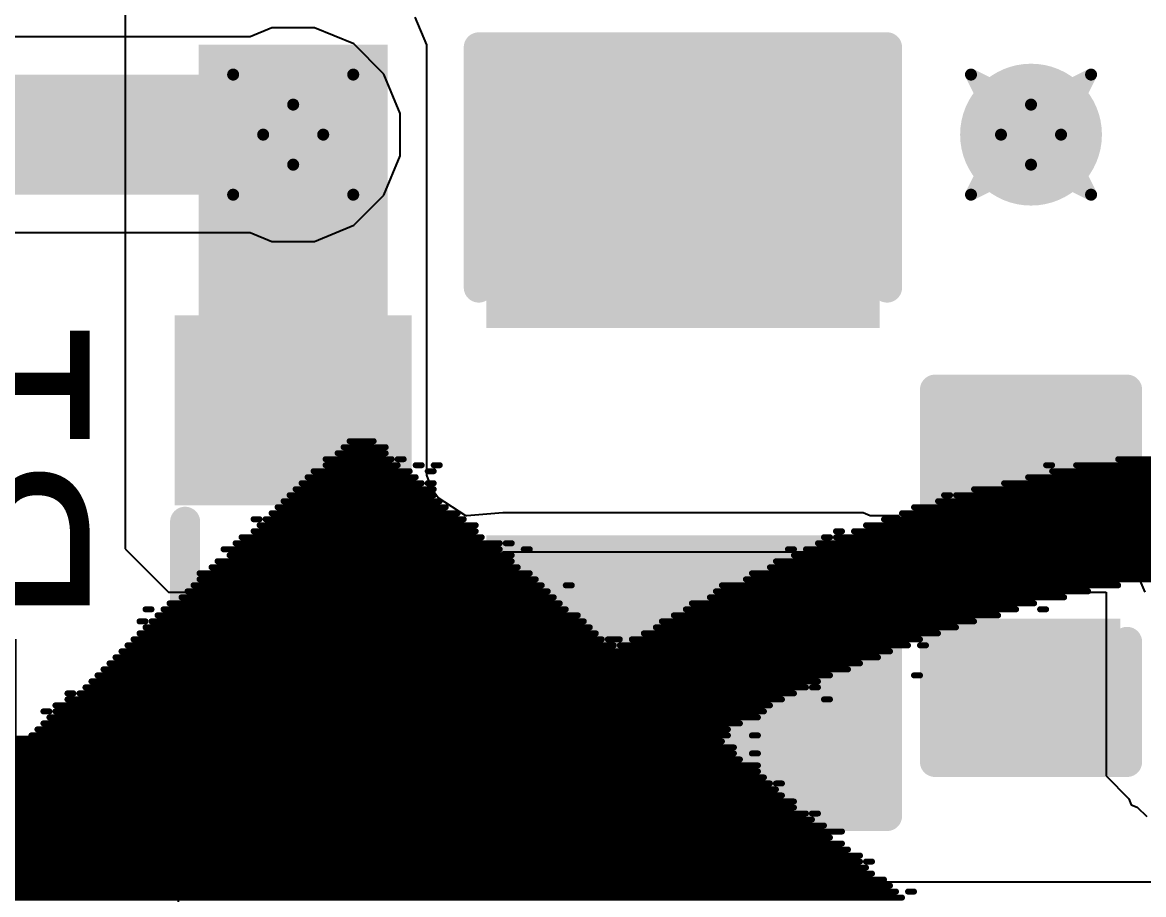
# Model space of a CAD drawing. Header units: inches. Extents: x -5 to 247, y -53 to 67.
# Drawn here: x 28.522 to 33.265, y -12.561 to -8.873 of the extents above; entities that cross this region are included whole.
import ezdxf

# ---------------------------------------------------------------- set-up
doc = ezdxf.new("R2010")
doc.units = ezdxf.units.IN
for name, color, linetype in [('Board Outline', 216, 'Continuous'), ('Bottom Layer', 5, 'Continuous'), ('Bottom Overlay', 54, 'Continuous'), ('Drill Drawing', 1, 'Continuous'), ('Top Layer', 1, 'Continuous'), ('Top Overlay', 2, 'Continuous'), ('Top Paste', 8, 'Continuous'), ('Top Solder', 216, 'Continuous'), ('Via Holes', 16, 'Continuous')]:
    doc.layers.add(name, color=color, linetype=linetype)
doc.styles.add('Arial', font='', dxfattribs={"height": 0.2})
doc.styles.get('Arial').set_extended_font_data('Arial')

# ---------------------------------------------------------------- blocks, each defined once
blk = doc.blocks.new('C___0805_9')
at = {"layer": 'Top Layer'}
for points in [[(-1.524, 0.762), (-0.508, 0.762), (-0.508, -0.762), (-1.524, -0.762)], [(0.508, 0.762), (1.524, 0.762), (1.524, -0.762), (0.508, -0.762)]]:
    blk.add_hatch(color=1, dxfattribs=at).paths.add_polyline_path(points)
at = {"layer": 'Top Paste'}
for points in [[(-1.524, 0.762), (-0.508, 0.762), (-0.508, -0.762), (-1.524, -0.762)], [(0.508, 0.762), (1.524, 0.762), (1.524, -0.762), (0.508, -0.762)]]:
    blk.add_hatch(color=8, dxfattribs=at).paths.add_polyline_path(points)
at = {"layer": 'Top Solder'}
for points in [[(-1.594, 0.832), (-0.438, 0.832), (-0.438, -0.832), (-1.594, -0.832)], [(0.438, 0.832), (1.594, 0.832), (1.594, -0.832), (0.438, -0.832)]]:
    blk.add_hatch(color=216, dxfattribs=at).paths.add_polyline_path(points)
at = {"layer": 'Top Overlay'}
for points in [[(-0.6096, 0.8636, 0.127, 0.127, 0), (-1.6256, 0.8636, 0.127, 0.127, 0)], [(-1.6256, -0.8636, 0.127, 0.127, 0), (-1.6256, 0.8636, 0.127, 0.127, 0)], [(1.6256, 0.8636, 0.127, 0.127, 0), (0.6096, 0.8636, 0.127, 0.127, 0)], [(1.6256, -0.8636, 0.127, 0.127, 0), (1.6256, 0.8636, 0.127, 0.127, 0)], [(-0.6096, -0.8636, 0.127, 0.127, 0), (-1.6256, -0.8636, 0.127, 0.127, 0)], [(1.6256, -0.8636, 0.127, 0.127, 0), (0.6096, -0.8636, 0.127, 0.127, 0)]]:
    blk.add_lwpolyline(points, format="xyseb", dxfattribs=at)
for points in [[(-1.6574, 0.8636, 0.0635, 0.0635, 1), (-1.5938, 0.8636, 0.0635, 0.0635, 1)], [(-1.6574, 0.8636, 0.0635, 0.0635, 1), (-1.5938, 0.8636, 0.0635, 0.0635, 1)], [(-0.6413, 0.8636, 0.0635, 0.0635, 1), (-0.5778, 0.8636, 0.0635, 0.0635, 1)], [(0.5778, 0.8636, 0.0635, 0.0635, 1), (0.6413, 0.8636, 0.0635, 0.0635, 1)], [(1.5938, 0.8636, 0.0635, 0.0635, 1), (1.6574, 0.8636, 0.0635, 0.0635, 1)], [(1.5938, 0.8636, 0.0635, 0.0635, 1), (1.6574, 0.8636, 0.0635, 0.0635, 1)], [(-1.6574, -0.8636, 0.0635, 0.0635, 1), (-1.5938, -0.8636, 0.0635, 0.0635, 1)], [(-1.6574, -0.8636, 0.0635, 0.0635, 1), (-1.5938, -0.8636, 0.0635, 0.0635, 1)], [(-0.6413, -0.8636, 0.0635, 0.0635, 1), (-0.5778, -0.8636, 0.0635, 0.0635, 1)], [(0.5778, -0.8636, 0.0635, 0.0635, 1), (0.6413, -0.8636, 0.0635, 0.0635, 1)], [(1.5938, -0.8636, 0.0635, 0.0635, 1), (1.6574, -0.8636, 0.0635, 0.0635, 1)], [(1.5938, -0.8636, 0.0635, 0.0635, 1), (1.6574, -0.8636, 0.0635, 0.0635, 1)]]:
    blk.add_lwpolyline(points, format="xyseb", close=True, dxfattribs=at)
blk = doc.blocks.new('IND_0603__1608_M_______87')
at = {"layer": 'Top Layer'}
for points in [[(-1, 0.4), (-0.4, 0.4), (-0.4, -0.4), (-1, -0.4)], [(0.4, 0.4), (1, 0.4), (1, -0.4), (0.4, -0.4)]]:
    blk.add_hatch(color=1, dxfattribs=at).paths.add_polyline_path(points)
at = {"layer": 'Top Paste'}
for points in [[(-1, 0.4), (-0.4, 0.4), (-0.4, -0.4), (-1, -0.4)], [(0.4, 0.4), (1, 0.4), (1, -0.4), (0.4, -0.4)]]:
    blk.add_hatch(color=8, dxfattribs=at).paths.add_polyline_path(points)
at = {"layer": 'Top Solder'}
for points in [[(-1.1016, 0.5016), (-0.2984, 0.5016), (-0.2984, -0.5016), (-1.1016, -0.5016)], [(0.2984, 0.5016), (1.1016, 0.5016), (1.1016, -0.5016), (0.2984, -0.5016)]]:
    blk.add_hatch(color=216, dxfattribs=at).paths.add_polyline_path(points)
at = {"layer": 'Top Overlay'}
for points in [[(-0.2032, 0.4572, 0.127, 0.127, 0), (0.2286, 0.4572, 0.127, 0.127, 0)], [(-0.2032, -0.4572, 0.127, 0.127, 0), (0.2286, -0.4572, 0.127, 0.127, 0)]]:
    blk.add_lwpolyline(points, format="xyseb", dxfattribs=at)
for points in [[(-0.2349, 0.4572, 0.0635, 0.0635, 1), (-0.1714, 0.4572, 0.0635, 0.0635, 1)], [(0.1968, 0.4572, 0.0635, 0.0635, 1), (0.2604, 0.4572, 0.0635, 0.0635, 1)], [(-0.2349, -0.4572, 0.0635, 0.0635, 1), (-0.1714, -0.4572, 0.0635, 0.0635, 1)], [(0.1968, -0.4572, 0.0635, 0.0635, 1), (0.2604, -0.4572, 0.0635, 0.0635, 1)]]:
    blk.add_lwpolyline(points, format="xyseb", close=True, dxfattribs=at)
blk = doc.blocks.new('C___0402_88')
at = {"layer": 'Top Layer'}
for points in [[(-0.6985, -0.3175), (-0.6985, 0.3175), (-0.2413, 0.3175), (-0.2413, -0.3175)], [(0.2413, -0.3175), (0.2413, 0.3175), (0.6985, 0.3175), (0.6985, -0.3175)]]:
    blk.add_hatch(color=1, dxfattribs=at).paths.add_polyline_path(points)
at = {"layer": 'Top Paste'}
for points in [[(-0.6985, -0.3175), (-0.6985, 0.3175), (-0.2413, 0.3175), (-0.2413, -0.3175)], [(0.2413, -0.3175), (0.2413, 0.3175), (0.6985, 0.3175), (0.6985, -0.3175)]]:
    blk.add_hatch(color=8, dxfattribs=at).paths.add_polyline_path(points)
at = {"layer": 'Top Solder'}
for points in [[(-0.7585, -0.3775), (-0.7585, 0.3775), (-0.1813, 0.3775), (-0.1813, -0.3775)], [(0.1813, -0.3775), (0.1813, 0.3775), (0.7585, 0.3775), (0.7585, -0.3775)]]:
    blk.add_hatch(color=216, dxfattribs=at).paths.add_polyline_path(points)
at = {"layer": 'Top Overlay'}
for points in [[(-0.2794, 0.4064, 0.127, 0.127, 0), (-0.7874, 0.4064, 0.127, 0.127, 0)], [(-0.7874, -0.4064, 0.127, 0.127, 0), (-0.7874, 0.4064, 0.127, 0.127, 0)], [(0.7874, 0.4064, 0.127, 0.127, 0), (0.2794, 0.4064, 0.127, 0.127, 0)], [(0.7874, -0.4064, 0.127, 0.127, 0), (0.7874, 0.4064, 0.127, 0.127, 0)], [(-0.2794, -0.4064, 0.127, 0.127, 0), (-0.7874, -0.4064, 0.127, 0.127, 0)], [(0.7874, -0.4064, 0.127, 0.127, 0), (0.2794, -0.4064, 0.127, 0.127, 0)]]:
    blk.add_lwpolyline(points, format="xyseb", dxfattribs=at)
for points in [[(-0.8191, 0.4064, 0.0635, 0.0635, 1), (-0.7556, 0.4064, 0.0635, 0.0635, 1)], [(-0.8191, 0.4064, 0.0635, 0.0635, 1), (-0.7556, 0.4064, 0.0635, 0.0635, 1)], [(-0.3111, 0.4064, 0.0635, 0.0635, 1), (-0.2477, 0.4064, 0.0635, 0.0635, 1)], [(0.2477, 0.4064, 0.0635, 0.0635, 1), (0.3111, 0.4064, 0.0635, 0.0635, 1)], [(0.7556, 0.4064, 0.0635, 0.0635, 1), (0.8191, 0.4064, 0.0635, 0.0635, 1)], [(0.7556, 0.4064, 0.0635, 0.0635, 1), (0.8191, 0.4064, 0.0635, 0.0635, 1)], [(-0.8191, -0.4064, 0.0635, 0.0635, 1), (-0.7556, -0.4064, 0.0635, 0.0635, 1)], [(-0.8191, -0.4064, 0.0635, 0.0635, 1), (-0.7556, -0.4064, 0.0635, 0.0635, 1)], [(-0.3111, -0.4064, 0.0635, 0.0635, 1), (-0.2477, -0.4064, 0.0635, 0.0635, 1)], [(0.2477, -0.4064, 0.0635, 0.0635, 1), (0.3111, -0.4064, 0.0635, 0.0635, 1)], [(0.7556, -0.4064, 0.0635, 0.0635, 1), (0.8191, -0.4064, 0.0635, 0.0635, 1)], [(0.7556, -0.4064, 0.0635, 0.0635, 1), (0.8191, -0.4064, 0.0635, 0.0635, 1)]]:
    blk.add_lwpolyline(points, format="xyseb", close=True, dxfattribs=at)

msp = doc.modelspace()

# ---------------------------------------------------------------- hatches: boundary and pattern name
at = {"layer": 'Bottom Layer'}
h = msp.add_hatch(color=5, dxfattribs=at)
edge = h.paths.add_edge_path()
edge.add_arc((29.6672, -9.3472), 0.3, 0, 360)
h = msp.add_hatch(color=5, dxfattribs=at)
edge = h.paths.add_edge_path()
edge.add_arc((32.7886, -9.3472), 0.3, 0, 360)
at = {"layer": 'Top Layer'}
msp.add_hatch(color=1, dxfattribs=at).paths.add_polyline_path([(29.2672, -10.8132), (30.0672, -10.8132), (30.0672, -8.967), (29.2672, -8.967)])
h = msp.add_hatch(color=1, dxfattribs=at)
edge = h.paths.add_edge_path()
edge.add_arc((29.6672, -9.3472), 0.3, 0, 360)
h = msp.add_hatch(color=1, dxfattribs=at)
edge = h.paths.add_edge_path()
edge.add_arc((32.7886, -9.3472), 0.3, 0, 360)
at = {"layer": 'Via Holes'}
h = msp.add_hatch(color=7, dxfattribs=at)
edge = h.paths.add_edge_path()
edge.add_arc((29.6672, -9.3472), 0.15, 0, 360)
h = msp.add_hatch(color=7, dxfattribs=at)
edge = h.paths.add_edge_path()
edge.add_arc((32.7886, -9.3472), 0.15, 0, 360)

# ---------------------------------------------------------------- linework, layer by layer
at = {"layer": 'Board Outline'}
msp.add_lwpolyline([(49.772, 6.3476, 0.254, 0.254, -0.6504), (32.1175, -53.0547, 0.254, 0.254, 0)], format="xyseb", dxfattribs=at)
at = {"layer": 'Bottom Layer'}
for p, q in [((29.5772, -8.8948), (29.4854, -8.9328)), ((29.7572, -8.8948), (29.5772, -8.8948)), ((29.9235, -8.9637), (29.7572, -8.8948)), ((29.4854, -8.9328), (26.4833, -8.9328)), ((30.0507, -9.0909), (29.9235, -8.9637)), ((30.1196, -9.2572), (30.0507, -9.0909)), ((30.1196, -9.4372), (30.1196, -9.2572)), ((30.0507, -9.6035), (30.1196, -9.4372)), ((29.9235, -9.7307), (30.0507, -9.6035)), ((26.3117, -9.7616), (29.4854, -9.7616)), ((29.4854, -9.7616), (29.5772, -9.7996)), ((29.7572, -9.7996), (29.9235, -9.7307)), ((29.5772, -9.7996), (29.7572, -9.7996))]:
    msp.add_line(p, q, dxfattribs=at)
msp.add_lwpolyline([(26.3117, -9.3472, 0.508, 0.508, 0), (29.6672, -9.3472, 0.508, 0.508, 0)], format="xyseb", dxfattribs=at)
msp.add_lwpolyline([(29.5402, -9.3472, 0.254, 0.254, 1), (29.7942, -9.3472, 0.254, 0.254, 1)], format="xyseb", close=True, dxfattribs=at)
at = {"layer": 'Bottom Overlay'}
for points in [[(29.8807, -10.6692, 0.0254, 0.0254, 0), (30.0585, -10.6692, 0.0254, 0.0254, 0)], [(29.9061, -10.6438, 0.0254, 0.0254, 0), (30.0077, -10.6438, 0.0254, 0.0254, 0)], [(29.8045, -10.72, 0.0254, 0.0254, 0), (30.0839, -10.72, 0.0254, 0.0254, 0)], [(29.8553, -10.6946, 0.0254, 0.0254, 0), (30.0585, -10.6946, 0.0254, 0.0254, 0)], [(30.1093, -10.72, 0.0254, 0.0254, 0), (30.1347, -10.72, 0.0254, 0.0254, 0)], [(33.1573, -10.72, 0.0254, 0.0254, 0), (35.0369, -10.72, 0.0254, 0.0254, 0)], [(29.7537, -10.7708, 0.0254, 0.0254, 0), (30.1601, -10.7708, 0.0254, 0.0254, 0)], [(29.8045, -10.7454, 0.0254, 0.0254, 0), (30.1093, -10.7454, 0.0254, 0.0254, 0)], [(30.1855, -10.7454, 0.0254, 0.0254, 0), (30.2109, -10.7454, 0.0254, 0.0254, 0)], [(30.2363, -10.7708, 0.0254, 0.0254, 0), (30.2617, -10.7708, 0.0254, 0.0254, 0)], [(30.2617, -10.7454, 0.0254, 0.0254, 0), (30.2871, -10.7454, 0.0254, 0.0254, 0)], [(32.8525, -10.7454, 0.0254, 0.0254, 0), (32.8779, -10.7454, 0.0254, 0.0254, 0)], [(32.8779, -10.7708, 0.0254, 0.0254, 0), (35.3417, -10.7708, 0.0254, 0.0254, 0)], [(32.9795, -10.7454, 0.0254, 0.0254, 0), (35.2147, -10.7454, 0.0254, 0.0254, 0)], [(29.7029, -10.8216, 0.0254, 0.0254, 0), (30.2109, -10.8216, 0.0254, 0.0254, 0)], [(29.7283, -10.7962, 0.0254, 0.0254, 0), (30.1855, -10.7962, 0.0254, 0.0254, 0)], [(30.2363, -10.8216, 0.0254, 0.0254, 0), (30.2617, -10.8216, 0.0254, 0.0254, 0)], [(32.6747, -10.8216, 0.0254, 0.0254, 0), (35.5449, -10.8216, 0.0254, 0.0254, 0)], [(32.7763, -10.7962, 0.0254, 0.0254, 0), (35.4433, -10.7962, 0.0254, 0.0254, 0)], [(29.6521, -10.8724, 0.0254, 0.0254, 0), (30.2617, -10.8724, 0.0254, 0.0254, 0)], [(29.6775, -10.847, 0.0254, 0.0254, 0), (30.2617, -10.847, 0.0254, 0.0254, 0)], [(32.4207, -10.8724, 0.0254, 0.0254, 0), (32.4461, -10.8724, 0.0254, 0.0254, 0)], [(32.4715, -10.8724, 0.0254, 0.0254, 0), (35.7481, -10.8724, 0.0254, 0.0254, 0)], [(32.5477, -10.847, 0.0254, 0.0254, 0), (35.6465, -10.847, 0.0254, 0.0254, 0)], [(29.6267, -10.8978, 0.0254, 0.0254, 0), (30.2871, -10.8978, 0.0254, 0.0254, 0)], [(32.3953, -10.8978, 0.0254, 0.0254, 0), (35.8243, -10.8978, 0.0254, 0.0254, 0)], [(29.5759, -10.9486, 0.0254, 0.0254, 0), (30.3633, -10.9486, 0.0254, 0.0254, 0)], [(29.6013, -10.9232, 0.0254, 0.0254, 0), (30.3125, -10.9232, 0.0254, 0.0254, 0)], [(32.2429, -10.9486, 0.0254, 0.0254, 0), (36.0021, -10.9486, 0.0254, 0.0254, 0)], [(32.2937, -10.9232, 0.0254, 0.0254, 0), (35.9005, -10.9232, 0.0254, 0.0254, 0)], [(29.4997, -10.974, 0.0254, 0.0254, 0), (29.5251, -10.974, 0.0254, 0.0254, 0)], [(29.5251, -10.9994, 0.0254, 0.0254, 0), (30.4395, -10.9994, 0.0254, 0.0254, 0)], [(29.5505, -10.974, 0.0254, 0.0254, 0), (30.3887, -10.974, 0.0254, 0.0254, 0)], [(32.0905, -10.9994, 0.0254, 0.0254, 0), (36.1037, -10.9994, 0.0254, 0.0254, 0)], [(32.1667, -10.974, 0.0254, 0.0254, 0), (36.0529, -10.974, 0.0254, 0.0254, 0)], [(29.4489, -11.0502, 0.0254, 0.0254, 0), (30.4649, -11.0502, 0.0254, 0.0254, 0)], [(29.4997, -11.0248, 0.0254, 0.0254, 0), (30.4395, -11.0248, 0.0254, 0.0254, 0)], [(31.9127, -11.0502, 0.0254, 0.0254, 0), (31.9381, -11.0502, 0.0254, 0.0254, 0)], [(31.9635, -11.0248, 0.0254, 0.0254, 0), (31.9889, -11.0248, 0.0254, 0.0254, 0)], [(31.9635, -11.0502, 0.0254, 0.0254, 0), (36.2561, -11.0502, 0.0254, 0.0254, 0)], [(32.0397, -11.0248, 0.0254, 0.0254, 0), (36.1799, -11.0248, 0.0254, 0.0254, 0)], [(29.3727, -11.101, 0.0254, 0.0254, 0), (30.5411, -11.101, 0.0254, 0.0254, 0)], [(29.4235, -11.0756, 0.0254, 0.0254, 0), (30.5411, -11.0756, 0.0254, 0.0254, 0)], [(30.5665, -11.0756, 0.0254, 0.0254, 0), (30.5919, -11.0756, 0.0254, 0.0254, 0)], [(30.6427, -11.101, 0.0254, 0.0254, 0), (30.6681, -11.101, 0.0254, 0.0254, 0)], [(31.7603, -11.101, 0.0254, 0.0254, 0), (31.7857, -11.101, 0.0254, 0.0254, 0)], [(31.8365, -11.101, 0.0254, 0.0254, 0), (36.3831, -11.101, 0.0254, 0.0254, 0)], [(31.8873, -11.0756, 0.0254, 0.0254, 0), (36.3323, -11.0756, 0.0254, 0.0254, 0)], [(29.3473, -11.1518, 0.0254, 0.0254, 0), (30.5919, -11.1518, 0.0254, 0.0254, 0)], [(29.3981, -11.1264, 0.0254, 0.0254, 0), (30.5919, -11.1264, 0.0254, 0.0254, 0)], [(31.7095, -11.1518, 0.0254, 0.0254, 0), (36.5101, -11.1518, 0.0254, 0.0254, 0)], [(31.7857, -11.1264, 0.0254, 0.0254, 0), (36.4339, -11.1264, 0.0254, 0.0254, 0)], [(29.2711, -11.2026, 0.0254, 0.0254, 0), (30.6681, -11.2026, 0.0254, 0.0254, 0)], [(29.3219, -11.1772, 0.0254, 0.0254, 0), (30.6173, -11.1772, 0.0254, 0.0254, 0)], [(31.6079, -11.2026, 0.0254, 0.0254, 0), (33.5383, -11.2026, 0.0254, 0.0254, 0)], [(31.6841, -11.1772, 0.0254, 0.0254, 0), (33.7669, -11.1772, 0.0254, 0.0254, 0)], [(29.2457, -11.2534, 0.0254, 0.0254, 0), (30.7189, -11.2534, 0.0254, 0.0254, 0)], [(29.2711, -11.228, 0.0254, 0.0254, 0), (30.6935, -11.228, 0.0254, 0.0254, 0)], [(30.8205, -11.2534, 0.0254, 0.0254, 0), (30.8459, -11.2534, 0.0254, 0.0254, 0)], [(31.4809, -11.2534, 0.0254, 0.0254, 0), (33.1573, -11.2534, 0.0254, 0.0254, 0)], [(31.5825, -11.228, 0.0254, 0.0254, 0), (33.3351, -11.228, 0.0254, 0.0254, 0)], [(29.2203, -11.2788, 0.0254, 0.0254, 0), (30.7443, -11.2788, 0.0254, 0.0254, 0)], [(31.4555, -11.2788, 0.0254, 0.0254, 0), (33.0303, -11.2788, 0.0254, 0.0254, 0)], [(29.1441, -11.3296, 0.0254, 0.0254, 0), (30.7951, -11.3296, 0.0254, 0.0254, 0)], [(29.1949, -11.3042, 0.0254, 0.0254, 0), (30.7697, -11.3042, 0.0254, 0.0254, 0)], [(31.3539, -11.3296, 0.0254, 0.0254, 0), (32.8017, -11.3296, 0.0254, 0.0254, 0)], [(31.4301, -11.3042, 0.0254, 0.0254, 0), (32.9287, -11.3042, 0.0254, 0.0254, 0)], [(29.0425, -11.355, 0.0254, 0.0254, 0), (29.0679, -11.355, 0.0254, 0.0254, 0)], [(29.0933, -11.3804, 0.0254, 0.0254, 0), (30.8713, -11.3804, 0.0254, 0.0254, 0)], [(29.1187, -11.355, 0.0254, 0.0254, 0), (30.8205, -11.355, 0.0254, 0.0254, 0)], [(31.2777, -11.3804, 0.0254, 0.0254, 0), (32.6493, -11.3804, 0.0254, 0.0254, 0)], [(31.3285, -11.355, 0.0254, 0.0254, 0), (32.7255, -11.355, 0.0254, 0.0254, 0)], [(32.8271, -11.355, 0.0254, 0.0254, 0), (32.8525, -11.355, 0.0254, 0.0254, 0)], [(29.0171, -11.4058, 0.0254, 0.0254, 0), (29.0425, -11.4058, 0.0254, 0.0254, 0)], [(29.0425, -11.4312, 0.0254, 0.0254, 0), (30.9221, -11.4312, 0.0254, 0.0254, 0)], [(29.0679, -11.4058, 0.0254, 0.0254, 0), (30.8967, -11.4058, 0.0254, 0.0254, 0)], [(31.2015, -11.4312, 0.0254, 0.0254, 0), (32.4715, -11.4312, 0.0254, 0.0254, 0)], [(31.2269, -11.4058, 0.0254, 0.0254, 0), (32.5477, -11.4058, 0.0254, 0.0254, 0)], [(28.9917, -11.482, 0.0254, 0.0254, 0), (30.9729, -11.482, 0.0254, 0.0254, 0)], [(29.0171, -11.4566, 0.0254, 0.0254, 0), (30.9475, -11.4566, 0.0254, 0.0254, 0)], [(30.9983, -11.482, 0.0254, 0.0254, 0), (31.0491, -11.482, 0.0254, 0.0254, 0)], [(31.0999, -11.482, 0.0254, 0.0254, 0), (32.3191, -11.482, 0.0254, 0.0254, 0)], [(31.1507, -11.4566, 0.0254, 0.0254, 0), (32.3953, -11.4566, 0.0254, 0.0254, 0)], [(28.9409, -11.5328, 0.0254, 0.0254, 0), (32.1921, -11.5328, 0.0254, 0.0254, 0)], [(28.9663, -11.5074, 0.0254, 0.0254, 0), (31.0237, -11.5074, 0.0254, 0.0254, 0)], [(31.0491, -11.5074, 0.0254, 0.0254, 0), (32.2683, -11.5074, 0.0254, 0.0254, 0)], [(32.3191, -11.5074, 0.0254, 0.0254, 0), (32.3445, -11.5074, 0.0254, 0.0254, 0)], [(28.8901, -11.5836, 0.0254, 0.0254, 0), (32.0651, -11.5836, 0.0254, 0.0254, 0)], [(28.9155, -11.5582, 0.0254, 0.0254, 0), (32.1413, -11.5582, 0.0254, 0.0254, 0)], [(28.8647, -11.609, 0.0254, 0.0254, 0), (32.0143, -11.609, 0.0254, 0.0254, 0)], [(28.8139, -11.6598, 0.0254, 0.0254, 0), (31.8873, -11.6598, 0.0254, 0.0254, 0)], [(28.8393, -11.6344, 0.0254, 0.0254, 0), (31.9381, -11.6344, 0.0254, 0.0254, 0)], [(32.2937, -11.6344, 0.0254, 0.0254, 0), (32.3191, -11.6344, 0.0254, 0.0254, 0)], [(28.7123, -11.7106, 0.0254, 0.0254, 0), (28.7377, -11.7106, 0.0254, 0.0254, 0)], [(28.7631, -11.7106, 0.0254, 0.0254, 0), (31.7857, -11.7106, 0.0254, 0.0254, 0)], [(28.7885, -11.6852, 0.0254, 0.0254, 0), (31.8365, -11.6852, 0.0254, 0.0254, 0)], [(31.8619, -11.6852, 0.0254, 0.0254, 0), (31.8873, -11.6852, 0.0254, 0.0254, 0)], [(28.6615, -11.7614, 0.0254, 0.0254, 0), (31.6841, -11.7614, 0.0254, 0.0254, 0)], [(28.7123, -11.736, 0.0254, 0.0254, 0), (31.7349, -11.736, 0.0254, 0.0254, 0)], [(31.9127, -11.736, 0.0254, 0.0254, 0), (31.9381, -11.736, 0.0254, 0.0254, 0)], [(28.6107, -11.7868, 0.0254, 0.0254, 0), (28.6361, -11.7868, 0.0254, 0.0254, 0)], [(28.6361, -11.8122, 0.0254, 0.0254, 0), (31.6333, -11.8122, 0.0254, 0.0254, 0)], [(28.6615, -11.7868, 0.0254, 0.0254, 0), (31.6587, -11.7868, 0.0254, 0.0254, 0)], [(28.5853, -11.863, 0.0254, 0.0254, 0), (31.5063, -11.863, 0.0254, 0.0254, 0)], [(28.6107, -11.8376, 0.0254, 0.0254, 0), (31.5571, -11.8376, 0.0254, 0.0254, 0)], [(28.5345, -11.9138, 0.0254, 0.0254, 0), (31.4809, -11.9138, 0.0254, 0.0254, 0)], [(28.5599, -11.8884, 0.0254, 0.0254, 0), (31.5063, -11.8884, 0.0254, 0.0254, 0)], [(31.6079, -11.8884, 0.0254, 0.0254, 0), (31.6333, -11.8884, 0.0254, 0.0254, 0)], [(28.4837, -11.9646, 0.0254, 0.0254, 0), (31.5317, -11.9646, 0.0254, 0.0254, 0)], [(28.5091, -11.9392, 0.0254, 0.0254, 0), (31.5317, -11.9392, 0.0254, 0.0254, 0)], [(31.6079, -11.9646, 0.0254, 0.0254, 0), (31.6333, -11.9646, 0.0254, 0.0254, 0)], [(28.4583, -11.99, 0.0254, 0.0254, 0), (31.5571, -11.99, 0.0254, 0.0254, 0)], [(28.3821, -12.0154, 0.0254, 0.0254, 0), (31.6333, -12.0154, 0.0254, 0.0254, 0)], [(28.3821, -12.0408, 0.0254, 0.0254, 0), (31.6333, -12.0408, 0.0254, 0.0254, 0)], [(28.3313, -12.0916, 0.0254, 0.0254, 0), (31.6841, -12.0916, 0.0254, 0.0254, 0)], [(28.3567, -12.0662, 0.0254, 0.0254, 0), (31.6587, -12.0662, 0.0254, 0.0254, 0)], [(31.7095, -12.0916, 0.0254, 0.0254, 0), (31.7349, -12.0916, 0.0254, 0.0254, 0)], [(28.2805, -12.1424, 0.0254, 0.0254, 0), (31.7349, -12.1424, 0.0254, 0.0254, 0)], [(28.3059, -12.117, 0.0254, 0.0254, 0), (31.7095, -12.117, 0.0254, 0.0254, 0)], [(28.2297, -12.1932, 0.0254, 0.0254, 0), (31.7857, -12.1932, 0.0254, 0.0254, 0)], [(28.2551, -12.1678, 0.0254, 0.0254, 0), (31.7857, -12.1678, 0.0254, 0.0254, 0)], [(28.1789, -12.244, 0.0254, 0.0254, 0), (31.8619, -12.244, 0.0254, 0.0254, 0)], [(28.2043, -12.2186, 0.0254, 0.0254, 0), (31.8365, -12.2186, 0.0254, 0.0254, 0)], [(31.8619, -12.2186, 0.0254, 0.0254, 0), (31.8873, -12.2186, 0.0254, 0.0254, 0)], [(28.1281, -12.2948, 0.0254, 0.0254, 0), (31.9889, -12.2948, 0.0254, 0.0254, 0)], [(28.1535, -12.2694, 0.0254, 0.0254, 0), (31.9127, -12.2694, 0.0254, 0.0254, 0)], [(28.0773, -12.3202, 0.0254, 0.0254, 0), (31.9381, -12.3202, 0.0254, 0.0254, 0)], [(28.0265, -12.371, 0.0254, 0.0254, 0), (32.0143, -12.371, 0.0254, 0.0254, 0)], [(28.0519, -12.3456, 0.0254, 0.0254, 0), (31.9889, -12.3456, 0.0254, 0.0254, 0)], [(27.9757, -12.4218, 0.0254, 0.0254, 0), (32.0651, -12.4218, 0.0254, 0.0254, 0)], [(28.0011, -12.3964, 0.0254, 0.0254, 0), (32.0651, -12.3964, 0.0254, 0.0254, 0)], [(32.0905, -12.4218, 0.0254, 0.0254, 0), (32.1159, -12.4218, 0.0254, 0.0254, 0)], [(27.9249, -12.4726, 0.0254, 0.0254, 0), (32.1159, -12.4726, 0.0254, 0.0254, 0)], [(27.9503, -12.4472, 0.0254, 0.0254, 0), (32.0905, -12.4472, 0.0254, 0.0254, 0)], [(27.8741, -12.498, 0.0254, 0.0254, 0), (32.1667, -12.498, 0.0254, 0.0254, 0)], [(27.8741, -12.5234, 0.0254, 0.0254, 0), (32.1921, -12.5234, 0.0254, 0.0254, 0)], [(27.8233, -12.5742, 0.0254, 0.0254, 0), (32.2429, -12.5742, 0.0254, 0.0254, 0)], [(27.8487, -12.5488, 0.0254, 0.0254, 0), (32.2175, -12.5488, 0.0254, 0.0254, 0)], [(32.2683, -12.5488, 0.0254, 0.0254, 0), (32.2937, -12.5488, 0.0254, 0.0254, 0)]]:
    msp.add_lwpolyline(points, format="xyseb", dxfattribs=at)
for points in [[(29.8743, -10.6692, 0.0127, 0.0127, 1), (29.887, -10.6692, 0.0127, 0.0127, 1)], [(29.8997, -10.6438, 0.0127, 0.0127, 1), (29.9124, -10.6438, 0.0127, 0.0127, 1)], [(30.0013, -10.6438, 0.0127, 0.0127, 1), (30.014, -10.6438, 0.0127, 0.0127, 1)], [(30.0521, -10.6692, 0.0127, 0.0127, 1), (30.0648, -10.6692, 0.0127, 0.0127, 1)], [(29.7981, -10.72, 0.0127, 0.0127, 1), (29.8108, -10.72, 0.0127, 0.0127, 1)], [(29.8489, -10.6946, 0.0127, 0.0127, 1), (29.8616, -10.6946, 0.0127, 0.0127, 1)], [(30.0521, -10.6946, 0.0127, 0.0127, 1), (30.0648, -10.6946, 0.0127, 0.0127, 1)], [(30.0775, -10.72, 0.0127, 0.0127, 1), (30.0902, -10.72, 0.0127, 0.0127, 1)], [(30.1029, -10.72, 0.0127, 0.0127, 1), (30.1156, -10.72, 0.0127, 0.0127, 1)], [(30.1283, -10.72, 0.0127, 0.0127, 1), (30.141, -10.72, 0.0127, 0.0127, 1)], [(33.1509, -10.72, 0.0127, 0.0127, 1), (33.1636, -10.72, 0.0127, 0.0127, 1)], [(29.7473, -10.7708, 0.0127, 0.0127, 1), (29.76, -10.7708, 0.0127, 0.0127, 1)], [(29.7981, -10.7454, 0.0127, 0.0127, 1), (29.8108, -10.7454, 0.0127, 0.0127, 1)], [(30.1029, -10.7454, 0.0127, 0.0127, 1), (30.1156, -10.7454, 0.0127, 0.0127, 1)], [(30.1537, -10.7708, 0.0127, 0.0127, 1), (30.1664, -10.7708, 0.0127, 0.0127, 1)], [(30.1791, -10.7454, 0.0127, 0.0127, 1), (30.1918, -10.7454, 0.0127, 0.0127, 1)], [(30.2045, -10.7454, 0.0127, 0.0127, 1), (30.2172, -10.7454, 0.0127, 0.0127, 1)], [(30.2299, -10.7708, 0.0127, 0.0127, 1), (30.2426, -10.7708, 0.0127, 0.0127, 1)], [(30.2553, -10.7454, 0.0127, 0.0127, 1), (30.268, -10.7454, 0.0127, 0.0127, 1)], [(30.2553, -10.7708, 0.0127, 0.0127, 1), (30.268, -10.7708, 0.0127, 0.0127, 1)], [(30.2807, -10.7454, 0.0127, 0.0127, 1), (30.2934, -10.7454, 0.0127, 0.0127, 1)], [(32.8461, -10.7454, 0.0127, 0.0127, 1), (32.8588, -10.7454, 0.0127, 0.0127, 1)], [(32.8715, -10.7454, 0.0127, 0.0127, 1), (32.8842, -10.7454, 0.0127, 0.0127, 1)], [(32.8715, -10.7708, 0.0127, 0.0127, 1), (32.8842, -10.7708, 0.0127, 0.0127, 1)], [(32.9731, -10.7454, 0.0127, 0.0127, 1), (32.9858, -10.7454, 0.0127, 0.0127, 1)], [(29.6965, -10.8216, 0.0127, 0.0127, 1), (29.7092, -10.8216, 0.0127, 0.0127, 1)], [(29.7219, -10.7962, 0.0127, 0.0127, 1), (29.7346, -10.7962, 0.0127, 0.0127, 1)], [(30.1791, -10.7962, 0.0127, 0.0127, 1), (30.1918, -10.7962, 0.0127, 0.0127, 1)], [(30.2045, -10.8216, 0.0127, 0.0127, 1), (30.2172, -10.8216, 0.0127, 0.0127, 1)], [(30.2299, -10.8216, 0.0127, 0.0127, 1), (30.2426, -10.8216, 0.0127, 0.0127, 1)], [(30.2553, -10.8216, 0.0127, 0.0127, 1), (30.268, -10.8216, 0.0127, 0.0127, 1)], [(32.6683, -10.8216, 0.0127, 0.0127, 1), (32.681, -10.8216, 0.0127, 0.0127, 1)], [(32.7699, -10.7962, 0.0127, 0.0127, 1), (32.7826, -10.7962, 0.0127, 0.0127, 1)], [(29.6457, -10.8724, 0.0127, 0.0127, 1), (29.6584, -10.8724, 0.0127, 0.0127, 1)], [(29.6711, -10.847, 0.0127, 0.0127, 1), (29.6838, -10.847, 0.0127, 0.0127, 1)], [(30.2553, -10.847, 0.0127, 0.0127, 1), (30.268, -10.847, 0.0127, 0.0127, 1)], [(30.2553, -10.8724, 0.0127, 0.0127, 1), (30.268, -10.8724, 0.0127, 0.0127, 1)], [(32.4143, -10.8724, 0.0127, 0.0127, 1), (32.427, -10.8724, 0.0127, 0.0127, 1)], [(32.4397, -10.8724, 0.0127, 0.0127, 1), (32.4524, -10.8724, 0.0127, 0.0127, 1)], [(32.4651, -10.8724, 0.0127, 0.0127, 1), (32.4778, -10.8724, 0.0127, 0.0127, 1)], [(32.5413, -10.847, 0.0127, 0.0127, 1), (32.554, -10.847, 0.0127, 0.0127, 1)], [(29.6203, -10.8978, 0.0127, 0.0127, 1), (29.633, -10.8978, 0.0127, 0.0127, 1)], [(30.2807, -10.8978, 0.0127, 0.0127, 1), (30.2934, -10.8978, 0.0127, 0.0127, 1)], [(32.3889, -10.8978, 0.0127, 0.0127, 1), (32.4016, -10.8978, 0.0127, 0.0127, 1)], [(29.5695, -10.9486, 0.0127, 0.0127, 1), (29.5822, -10.9486, 0.0127, 0.0127, 1)], [(29.5949, -10.9232, 0.0127, 0.0127, 1), (29.6076, -10.9232, 0.0127, 0.0127, 1)], [(30.3061, -10.9232, 0.0127, 0.0127, 1), (30.3188, -10.9232, 0.0127, 0.0127, 1)], [(30.3569, -10.9486, 0.0127, 0.0127, 1), (30.3696, -10.9486, 0.0127, 0.0127, 1)], [(32.2365, -10.9486, 0.0127, 0.0127, 1), (32.2492, -10.9486, 0.0127, 0.0127, 1)], [(32.2873, -10.9232, 0.0127, 0.0127, 1), (32.3, -10.9232, 0.0127, 0.0127, 1)], [(29.4933, -10.974, 0.0127, 0.0127, 1), (29.506, -10.974, 0.0127, 0.0127, 1)], [(29.5187, -10.974, 0.0127, 0.0127, 1), (29.5314, -10.974, 0.0127, 0.0127, 1)], [(29.5187, -10.9994, 0.0127, 0.0127, 1), (29.5314, -10.9994, 0.0127, 0.0127, 1)], [(29.5441, -10.974, 0.0127, 0.0127, 1), (29.5568, -10.974, 0.0127, 0.0127, 1)], [(30.3823, -10.974, 0.0127, 0.0127, 1), (30.395, -10.974, 0.0127, 0.0127, 1)], [(30.4331, -10.9994, 0.0127, 0.0127, 1), (30.4458, -10.9994, 0.0127, 0.0127, 1)], [(32.0841, -10.9994, 0.0127, 0.0127, 1), (32.0968, -10.9994, 0.0127, 0.0127, 1)], [(32.1603, -10.974, 0.0127, 0.0127, 1), (32.173, -10.974, 0.0127, 0.0127, 1)], [(29.4425, -11.0502, 0.0127, 0.0127, 1), (29.4552, -11.0502, 0.0127, 0.0127, 1)], [(29.4933, -11.0248, 0.0127, 0.0127, 1), (29.506, -11.0248, 0.0127, 0.0127, 1)], [(30.4331, -11.0248, 0.0127, 0.0127, 1), (30.4458, -11.0248, 0.0127, 0.0127, 1)], [(30.4585, -11.0502, 0.0127, 0.0127, 1), (30.4712, -11.0502, 0.0127, 0.0127, 1)], [(31.9063, -11.0502, 0.0127, 0.0127, 1), (31.919, -11.0502, 0.0127, 0.0127, 1)], [(31.9317, -11.0502, 0.0127, 0.0127, 1), (31.9444, -11.0502, 0.0127, 0.0127, 1)], [(31.9571, -11.0248, 0.0127, 0.0127, 1), (31.9698, -11.0248, 0.0127, 0.0127, 1)], [(31.9571, -11.0502, 0.0127, 0.0127, 1), (31.9698, -11.0502, 0.0127, 0.0127, 1)], [(31.9825, -11.0248, 0.0127, 0.0127, 1), (31.9952, -11.0248, 0.0127, 0.0127, 1)], [(32.0333, -11.0248, 0.0127, 0.0127, 1), (32.046, -11.0248, 0.0127, 0.0127, 1)], [(29.3663, -11.101, 0.0127, 0.0127, 1), (29.379, -11.101, 0.0127, 0.0127, 1)], [(29.4171, -11.0756, 0.0127, 0.0127, 1), (29.4298, -11.0756, 0.0127, 0.0127, 1)], [(30.5347, -11.0756, 0.0127, 0.0127, 1), (30.5474, -11.0756, 0.0127, 0.0127, 1)], [(30.5347, -11.101, 0.0127, 0.0127, 1), (30.5474, -11.101, 0.0127, 0.0127, 1)], [(30.5601, -11.0756, 0.0127, 0.0127, 1), (30.5728, -11.0756, 0.0127, 0.0127, 1)], [(30.5855, -11.0756, 0.0127, 0.0127, 1), (30.5982, -11.0756, 0.0127, 0.0127, 1)], [(30.6363, -11.101, 0.0127, 0.0127, 1), (30.649, -11.101, 0.0127, 0.0127, 1)], [(30.6617, -11.101, 0.0127, 0.0127, 1), (30.6744, -11.101, 0.0127, 0.0127, 1)], [(31.7539, -11.101, 0.0127, 0.0127, 1), (31.7666, -11.101, 0.0127, 0.0127, 1)], [(31.7793, -11.101, 0.0127, 0.0127, 1), (31.792, -11.101, 0.0127, 0.0127, 1)], [(31.8301, -11.101, 0.0127, 0.0127, 1), (31.8428, -11.101, 0.0127, 0.0127, 1)], [(31.8809, -11.0756, 0.0127, 0.0127, 1), (31.8936, -11.0756, 0.0127, 0.0127, 1)], [(29.3409, -11.1518, 0.0127, 0.0127, 1), (29.3536, -11.1518, 0.0127, 0.0127, 1)], [(29.3917, -11.1264, 0.0127, 0.0127, 1), (29.4044, -11.1264, 0.0127, 0.0127, 1)], [(30.5855, -11.1264, 0.0127, 0.0127, 1), (30.5982, -11.1264, 0.0127, 0.0127, 1)], [(30.5855, -11.1518, 0.0127, 0.0127, 1), (30.5982, -11.1518, 0.0127, 0.0127, 1)], [(31.7031, -11.1518, 0.0127, 0.0127, 1), (31.7158, -11.1518, 0.0127, 0.0127, 1)], [(31.7793, -11.1264, 0.0127, 0.0127, 1), (31.792, -11.1264, 0.0127, 0.0127, 1)], [(29.2647, -11.2026, 0.0127, 0.0127, 1), (29.2774, -11.2026, 0.0127, 0.0127, 1)], [(29.3155, -11.1772, 0.0127, 0.0127, 1), (29.3282, -11.1772, 0.0127, 0.0127, 1)], [(30.6109, -11.1772, 0.0127, 0.0127, 1), (30.6236, -11.1772, 0.0127, 0.0127, 1)], [(30.6617, -11.2026, 0.0127, 0.0127, 1), (30.6744, -11.2026, 0.0127, 0.0127, 1)], [(31.6015, -11.2026, 0.0127, 0.0127, 1), (31.6142, -11.2026, 0.0127, 0.0127, 1)], [(31.6777, -11.1772, 0.0127, 0.0127, 1), (31.6904, -11.1772, 0.0127, 0.0127, 1)], [(29.2393, -11.2534, 0.0127, 0.0127, 1), (29.252, -11.2534, 0.0127, 0.0127, 1)], [(29.2647, -11.228, 0.0127, 0.0127, 1), (29.2774, -11.228, 0.0127, 0.0127, 1)], [(30.6871, -11.228, 0.0127, 0.0127, 1), (30.6998, -11.228, 0.0127, 0.0127, 1)], [(30.7125, -11.2534, 0.0127, 0.0127, 1), (30.7252, -11.2534, 0.0127, 0.0127, 1)], [(30.8141, -11.2534, 0.0127, 0.0127, 1), (30.8268, -11.2534, 0.0127, 0.0127, 1)], [(30.8395, -11.2534, 0.0127, 0.0127, 1), (30.8522, -11.2534, 0.0127, 0.0127, 1)], [(31.4745, -11.2534, 0.0127, 0.0127, 1), (31.4872, -11.2534, 0.0127, 0.0127, 1)], [(31.5761, -11.228, 0.0127, 0.0127, 1), (31.5888, -11.228, 0.0127, 0.0127, 1)], [(33.1509, -11.2534, 0.0127, 0.0127, 1), (33.1636, -11.2534, 0.0127, 0.0127, 1)], [(29.2139, -11.2788, 0.0127, 0.0127, 1), (29.2266, -11.2788, 0.0127, 0.0127, 1)], [(30.7379, -11.2788, 0.0127, 0.0127, 1), (30.7506, -11.2788, 0.0127, 0.0127, 1)], [(31.4491, -11.2788, 0.0127, 0.0127, 1), (31.4618, -11.2788, 0.0127, 0.0127, 1)], [(33.0239, -11.2788, 0.0127, 0.0127, 1), (33.0366, -11.2788, 0.0127, 0.0127, 1)], [(29.1377, -11.3296, 0.0127, 0.0127, 1), (29.1504, -11.3296, 0.0127, 0.0127, 1)], [(29.1885, -11.3042, 0.0127, 0.0127, 1), (29.2012, -11.3042, 0.0127, 0.0127, 1)], [(30.7633, -11.3042, 0.0127, 0.0127, 1), (30.776, -11.3042, 0.0127, 0.0127, 1)], [(30.7887, -11.3296, 0.0127, 0.0127, 1), (30.8014, -11.3296, 0.0127, 0.0127, 1)], [(31.3475, -11.3296, 0.0127, 0.0127, 1), (31.3602, -11.3296, 0.0127, 0.0127, 1)], [(31.4237, -11.3042, 0.0127, 0.0127, 1), (31.4364, -11.3042, 0.0127, 0.0127, 1)], [(32.7953, -11.3296, 0.0127, 0.0127, 1), (32.808, -11.3296, 0.0127, 0.0127, 1)], [(32.9223, -11.3042, 0.0127, 0.0127, 1), (32.935, -11.3042, 0.0127, 0.0127, 1)], [(29.0361, -11.355, 0.0127, 0.0127, 1), (29.0488, -11.355, 0.0127, 0.0127, 1)], [(29.0615, -11.355, 0.0127, 0.0127, 1), (29.0742, -11.355, 0.0127, 0.0127, 1)], [(29.0869, -11.3804, 0.0127, 0.0127, 1), (29.0996, -11.3804, 0.0127, 0.0127, 1)], [(29.1123, -11.355, 0.0127, 0.0127, 1), (29.125, -11.355, 0.0127, 0.0127, 1)], [(30.8141, -11.355, 0.0127, 0.0127, 1), (30.8268, -11.355, 0.0127, 0.0127, 1)], [(30.8649, -11.3804, 0.0127, 0.0127, 1), (30.8776, -11.3804, 0.0127, 0.0127, 1)], [(31.2713, -11.3804, 0.0127, 0.0127, 1), (31.284, -11.3804, 0.0127, 0.0127, 1)], [(31.3221, -11.355, 0.0127, 0.0127, 1), (31.3348, -11.355, 0.0127, 0.0127, 1)], [(32.6429, -11.3804, 0.0127, 0.0127, 1), (32.6556, -11.3804, 0.0127, 0.0127, 1)], [(32.7191, -11.355, 0.0127, 0.0127, 1), (32.7318, -11.355, 0.0127, 0.0127, 1)], [(32.8207, -11.355, 0.0127, 0.0127, 1), (32.8334, -11.355, 0.0127, 0.0127, 1)], [(32.8461, -11.355, 0.0127, 0.0127, 1), (32.8588, -11.355, 0.0127, 0.0127, 1)], [(29.0107, -11.4058, 0.0127, 0.0127, 1), (29.0234, -11.4058, 0.0127, 0.0127, 1)], [(29.0361, -11.4058, 0.0127, 0.0127, 1), (29.0488, -11.4058, 0.0127, 0.0127, 1)], [(29.0361, -11.4312, 0.0127, 0.0127, 1), (29.0488, -11.4312, 0.0127, 0.0127, 1)], [(29.0615, -11.4058, 0.0127, 0.0127, 1), (29.0742, -11.4058, 0.0127, 0.0127, 1)], [(30.8903, -11.4058, 0.0127, 0.0127, 1), (30.903, -11.4058, 0.0127, 0.0127, 1)], [(30.9157, -11.4312, 0.0127, 0.0127, 1), (30.9284, -11.4312, 0.0127, 0.0127, 1)], [(31.1951, -11.4312, 0.0127, 0.0127, 1), (31.2078, -11.4312, 0.0127, 0.0127, 1)], [(31.2205, -11.4058, 0.0127, 0.0127, 1), (31.2332, -11.4058, 0.0127, 0.0127, 1)], [(32.4651, -11.4312, 0.0127, 0.0127, 1), (32.4778, -11.4312, 0.0127, 0.0127, 1)], [(32.5413, -11.4058, 0.0127, 0.0127, 1), (32.554, -11.4058, 0.0127, 0.0127, 1)], [(28.9853, -11.482, 0.0127, 0.0127, 1), (28.998, -11.482, 0.0127, 0.0127, 1)], [(29.0107, -11.4566, 0.0127, 0.0127, 1), (29.0234, -11.4566, 0.0127, 0.0127, 1)], [(30.9411, -11.4566, 0.0127, 0.0127, 1), (30.9538, -11.4566, 0.0127, 0.0127, 1)], [(30.9665, -11.482, 0.0127, 0.0127, 1), (30.9792, -11.482, 0.0127, 0.0127, 1)], [(30.9919, -11.482, 0.0127, 0.0127, 1), (31.0046, -11.482, 0.0127, 0.0127, 1)], [(31.0427, -11.482, 0.0127, 0.0127, 1), (31.0554, -11.482, 0.0127, 0.0127, 1)], [(31.0935, -11.482, 0.0127, 0.0127, 1), (31.1062, -11.482, 0.0127, 0.0127, 1)], [(31.1443, -11.4566, 0.0127, 0.0127, 1), (31.157, -11.4566, 0.0127, 0.0127, 1)], [(32.3127, -11.482, 0.0127, 0.0127, 1), (32.3254, -11.482, 0.0127, 0.0127, 1)], [(32.3889, -11.4566, 0.0127, 0.0127, 1), (32.4016, -11.4566, 0.0127, 0.0127, 1)], [(28.9345, -11.5328, 0.0127, 0.0127, 1), (28.9472, -11.5328, 0.0127, 0.0127, 1)], [(28.9599, -11.5074, 0.0127, 0.0127, 1), (28.9726, -11.5074, 0.0127, 0.0127, 1)], [(31.0173, -11.5074, 0.0127, 0.0127, 1), (31.03, -11.5074, 0.0127, 0.0127, 1)], [(31.0427, -11.5074, 0.0127, 0.0127, 1), (31.0554, -11.5074, 0.0127, 0.0127, 1)], [(32.1857, -11.5328, 0.0127, 0.0127, 1), (32.1984, -11.5328, 0.0127, 0.0127, 1)], [(32.2619, -11.5074, 0.0127, 0.0127, 1), (32.2746, -11.5074, 0.0127, 0.0127, 1)], [(32.3127, -11.5074, 0.0127, 0.0127, 1), (32.3254, -11.5074, 0.0127, 0.0127, 1)], [(32.3381, -11.5074, 0.0127, 0.0127, 1), (32.3508, -11.5074, 0.0127, 0.0127, 1)], [(28.8837, -11.5836, 0.0127, 0.0127, 1), (28.8964, -11.5836, 0.0127, 0.0127, 1)], [(28.9091, -11.5582, 0.0127, 0.0127, 1), (28.9218, -11.5582, 0.0127, 0.0127, 1)], [(32.0587, -11.5836, 0.0127, 0.0127, 1), (32.0714, -11.5836, 0.0127, 0.0127, 1)], [(32.1349, -11.5582, 0.0127, 0.0127, 1), (32.1476, -11.5582, 0.0127, 0.0127, 1)], [(28.8583, -11.609, 0.0127, 0.0127, 1), (28.871, -11.609, 0.0127, 0.0127, 1)], [(32.0079, -11.609, 0.0127, 0.0127, 1), (32.0206, -11.609, 0.0127, 0.0127, 1)], [(28.8075, -11.6598, 0.0127, 0.0127, 1), (28.8202, -11.6598, 0.0127, 0.0127, 1)], [(28.8329, -11.6344, 0.0127, 0.0127, 1), (28.8456, -11.6344, 0.0127, 0.0127, 1)], [(31.8809, -11.6598, 0.0127, 0.0127, 1), (31.8936, -11.6598, 0.0127, 0.0127, 1)], [(31.9317, -11.6344, 0.0127, 0.0127, 1), (31.9444, -11.6344, 0.0127, 0.0127, 1)], [(32.2873, -11.6344, 0.0127, 0.0127, 1), (32.3, -11.6344, 0.0127, 0.0127, 1)], [(32.3127, -11.6344, 0.0127, 0.0127, 1), (32.3254, -11.6344, 0.0127, 0.0127, 1)], [(28.7059, -11.7106, 0.0127, 0.0127, 1), (28.7186, -11.7106, 0.0127, 0.0127, 1)], [(28.7313, -11.7106, 0.0127, 0.0127, 1), (28.744, -11.7106, 0.0127, 0.0127, 1)], [(28.7567, -11.7106, 0.0127, 0.0127, 1), (28.7694, -11.7106, 0.0127, 0.0127, 1)], [(28.7821, -11.6852, 0.0127, 0.0127, 1), (28.7948, -11.6852, 0.0127, 0.0127, 1)], [(31.7793, -11.7106, 0.0127, 0.0127, 1), (31.792, -11.7106, 0.0127, 0.0127, 1)], [(31.8301, -11.6852, 0.0127, 0.0127, 1), (31.8428, -11.6852, 0.0127, 0.0127, 1)], [(31.8555, -11.6852, 0.0127, 0.0127, 1), (31.8682, -11.6852, 0.0127, 0.0127, 1)], [(31.8809, -11.6852, 0.0127, 0.0127, 1), (31.8936, -11.6852, 0.0127, 0.0127, 1)], [(28.6551, -11.7614, 0.0127, 0.0127, 1), (28.6678, -11.7614, 0.0127, 0.0127, 1)], [(28.7059, -11.736, 0.0127, 0.0127, 1), (28.7186, -11.736, 0.0127, 0.0127, 1)], [(31.6777, -11.7614, 0.0127, 0.0127, 1), (31.6904, -11.7614, 0.0127, 0.0127, 1)], [(31.7285, -11.736, 0.0127, 0.0127, 1), (31.7412, -11.736, 0.0127, 0.0127, 1)], [(31.9063, -11.736, 0.0127, 0.0127, 1), (31.919, -11.736, 0.0127, 0.0127, 1)], [(31.9317, -11.736, 0.0127, 0.0127, 1), (31.9444, -11.736, 0.0127, 0.0127, 1)], [(28.6043, -11.7868, 0.0127, 0.0127, 1), (28.617, -11.7868, 0.0127, 0.0127, 1)], [(28.6297, -11.7868, 0.0127, 0.0127, 1), (28.6424, -11.7868, 0.0127, 0.0127, 1)], [(28.6297, -11.8122, 0.0127, 0.0127, 1), (28.6424, -11.8122, 0.0127, 0.0127, 1)], [(28.6551, -11.7868, 0.0127, 0.0127, 1), (28.6678, -11.7868, 0.0127, 0.0127, 1)], [(31.6269, -11.8122, 0.0127, 0.0127, 1), (31.6396, -11.8122, 0.0127, 0.0127, 1)], [(31.6523, -11.7868, 0.0127, 0.0127, 1), (31.665, -11.7868, 0.0127, 0.0127, 1)], [(28.5789, -11.863, 0.0127, 0.0127, 1), (28.5916, -11.863, 0.0127, 0.0127, 1)], [(28.6043, -11.8376, 0.0127, 0.0127, 1), (28.617, -11.8376, 0.0127, 0.0127, 1)], [(31.4999, -11.863, 0.0127, 0.0127, 1), (31.5126, -11.863, 0.0127, 0.0127, 1)], [(31.5507, -11.8376, 0.0127, 0.0127, 1), (31.5634, -11.8376, 0.0127, 0.0127, 1)], [(28.5281, -11.9138, 0.0127, 0.0127, 1), (28.5408, -11.9138, 0.0127, 0.0127, 1)], [(28.5535, -11.8884, 0.0127, 0.0127, 1), (28.5662, -11.8884, 0.0127, 0.0127, 1)], [(31.4745, -11.9138, 0.0127, 0.0127, 1), (31.4872, -11.9138, 0.0127, 0.0127, 1)], [(31.4999, -11.8884, 0.0127, 0.0127, 1), (31.5126, -11.8884, 0.0127, 0.0127, 1)], [(31.6015, -11.8884, 0.0127, 0.0127, 1), (31.6142, -11.8884, 0.0127, 0.0127, 1)], [(31.6269, -11.8884, 0.0127, 0.0127, 1), (31.6396, -11.8884, 0.0127, 0.0127, 1)], [(31.5253, -11.9392, 0.0127, 0.0127, 1), (31.538, -11.9392, 0.0127, 0.0127, 1)], [(31.5253, -11.9646, 0.0127, 0.0127, 1), (31.538, -11.9646, 0.0127, 0.0127, 1)], [(31.6015, -11.9646, 0.0127, 0.0127, 1), (31.6142, -11.9646, 0.0127, 0.0127, 1)], [(31.6269, -11.9646, 0.0127, 0.0127, 1), (31.6396, -11.9646, 0.0127, 0.0127, 1)], [(31.5507, -11.99, 0.0127, 0.0127, 1), (31.5634, -11.99, 0.0127, 0.0127, 1)], [(31.6269, -12.0154, 0.0127, 0.0127, 1), (31.6396, -12.0154, 0.0127, 0.0127, 1)], [(31.6269, -12.0408, 0.0127, 0.0127, 1), (31.6396, -12.0408, 0.0127, 0.0127, 1)], [(31.6523, -12.0662, 0.0127, 0.0127, 1), (31.665, -12.0662, 0.0127, 0.0127, 1)], [(31.6777, -12.0916, 0.0127, 0.0127, 1), (31.6904, -12.0916, 0.0127, 0.0127, 1)], [(31.7031, -12.0916, 0.0127, 0.0127, 1), (31.7158, -12.0916, 0.0127, 0.0127, 1)], [(31.7285, -12.0916, 0.0127, 0.0127, 1), (31.7412, -12.0916, 0.0127, 0.0127, 1)], [(31.7031, -12.117, 0.0127, 0.0127, 1), (31.7158, -12.117, 0.0127, 0.0127, 1)], [(31.7285, -12.1424, 0.0127, 0.0127, 1), (31.7412, -12.1424, 0.0127, 0.0127, 1)], [(31.7793, -12.1678, 0.0127, 0.0127, 1), (31.792, -12.1678, 0.0127, 0.0127, 1)], [(31.7793, -12.1932, 0.0127, 0.0127, 1), (31.792, -12.1932, 0.0127, 0.0127, 1)], [(31.8301, -12.2186, 0.0127, 0.0127, 1), (31.8428, -12.2186, 0.0127, 0.0127, 1)], [(31.8555, -12.2186, 0.0127, 0.0127, 1), (31.8682, -12.2186, 0.0127, 0.0127, 1)], [(31.8555, -12.244, 0.0127, 0.0127, 1), (31.8682, -12.244, 0.0127, 0.0127, 1)], [(31.8809, -12.2186, 0.0127, 0.0127, 1), (31.8936, -12.2186, 0.0127, 0.0127, 1)], [(31.9063, -12.2694, 0.0127, 0.0127, 1), (31.919, -12.2694, 0.0127, 0.0127, 1)], [(31.9825, -12.2948, 0.0127, 0.0127, 1), (31.9952, -12.2948, 0.0127, 0.0127, 1)], [(31.9317, -12.3202, 0.0127, 0.0127, 1), (31.9444, -12.3202, 0.0127, 0.0127, 1)], [(31.9825, -12.3456, 0.0127, 0.0127, 1), (31.9952, -12.3456, 0.0127, 0.0127, 1)], [(32.0079, -12.371, 0.0127, 0.0127, 1), (32.0206, -12.371, 0.0127, 0.0127, 1)], [(32.0587, -12.3964, 0.0127, 0.0127, 1), (32.0714, -12.3964, 0.0127, 0.0127, 1)], [(32.0587, -12.4218, 0.0127, 0.0127, 1), (32.0714, -12.4218, 0.0127, 0.0127, 1)], [(32.0841, -12.4218, 0.0127, 0.0127, 1), (32.0968, -12.4218, 0.0127, 0.0127, 1)], [(32.1095, -12.4218, 0.0127, 0.0127, 1), (32.1222, -12.4218, 0.0127, 0.0127, 1)], [(32.0841, -12.4472, 0.0127, 0.0127, 1), (32.0968, -12.4472, 0.0127, 0.0127, 1)], [(32.1095, -12.4726, 0.0127, 0.0127, 1), (32.1222, -12.4726, 0.0127, 0.0127, 1)], [(32.1603, -12.498, 0.0127, 0.0127, 1), (32.173, -12.498, 0.0127, 0.0127, 1)], [(32.1857, -12.5234, 0.0127, 0.0127, 1), (32.1984, -12.5234, 0.0127, 0.0127, 1)], [(32.2111, -12.5488, 0.0127, 0.0127, 1), (32.2238, -12.5488, 0.0127, 0.0127, 1)], [(32.2365, -12.5742, 0.0127, 0.0127, 1), (32.2492, -12.5742, 0.0127, 0.0127, 1)], [(32.2619, -12.5488, 0.0127, 0.0127, 1), (32.2746, -12.5488, 0.0127, 0.0127, 1)], [(32.2873, -12.5488, 0.0127, 0.0127, 1), (32.3, -12.5488, 0.0127, 0.0127, 1)]]:
    msp.add_lwpolyline(points, format="xyseb", close=True, dxfattribs=at)
at = {"layer": 'Drill Drawing'}
for points in [[(29.4132, -9.0932, 0.0508, 0.0508, 0), (29.6672, -9.2202, 0.0508, 0.0508, 0)], [(29.4132, -9.0932, 0.0508, 0.0508, 0), (29.5402, -9.3472, 0.0508, 0.0508, 0)], [(29.6672, -9.2202, 0.0508, 0.0508, 0), (29.9212, -9.0932, 0.0508, 0.0508, 0)], [(29.7942, -9.3472, 0.0508, 0.0508, 0), (29.9212, -9.0932, 0.0508, 0.0508, 0)], [(32.5346, -9.0932, 0.0508, 0.0508, 0), (32.7886, -9.2202, 0.0508, 0.0508, 0)], [(32.5346, -9.0932, 0.0508, 0.0508, 0), (32.6616, -9.3472, 0.0508, 0.0508, 0)], [(32.7886, -9.2202, 0.0508, 0.0508, 0), (33.0426, -9.0932, 0.0508, 0.0508, 0)], [(32.9156, -9.3472, 0.0508, 0.0508, 0), (33.0426, -9.0932, 0.0508, 0.0508, 0)], [(29.4132, -9.6012, 0.0508, 0.0508, 0), (29.5402, -9.3472, 0.0508, 0.0508, 0)], [(29.7942, -9.3472, 0.0508, 0.0508, 0), (29.9212, -9.6012, 0.0508, 0.0508, 0)], [(32.5346, -9.6012, 0.0508, 0.0508, 0), (32.6616, -9.3472, 0.0508, 0.0508, 0)], [(32.9156, -9.3472, 0.0508, 0.0508, 0), (33.0426, -9.6012, 0.0508, 0.0508, 0)], [(29.4132, -9.6012, 0.0508, 0.0508, 0), (29.6672, -9.4742, 0.0508, 0.0508, 0)], [(29.6672, -9.4742, 0.0508, 0.0508, 0), (29.9212, -9.6012, 0.0508, 0.0508, 0)], [(32.5346, -9.6012, 0.0508, 0.0508, 0), (32.7886, -9.4742, 0.0508, 0.0508, 0)], [(32.7886, -9.4742, 0.0508, 0.0508, 0), (33.0426, -9.6012, 0.0508, 0.0508, 0)]]:
    msp.add_lwpolyline(points, format="xyseb", dxfattribs=at)
for points in [[(29.4005, -9.0932, 0.0254, 0.0254, 1), (29.4259, -9.0932, 0.0254, 0.0254, 1)], [(29.4005, -9.0932, 0.0254, 0.0254, 1), (29.4259, -9.0932, 0.0254, 0.0254, 1)], [(29.9085, -9.0932, 0.0254, 0.0254, 1), (29.9339, -9.0932, 0.0254, 0.0254, 1)], [(29.9085, -9.0932, 0.0254, 0.0254, 1), (29.9339, -9.0932, 0.0254, 0.0254, 1)], [(32.5219, -9.0932, 0.0254, 0.0254, 1), (32.5473, -9.0932, 0.0254, 0.0254, 1)], [(32.5219, -9.0932, 0.0254, 0.0254, 1), (32.5473, -9.0932, 0.0254, 0.0254, 1)], [(33.0299, -9.0932, 0.0254, 0.0254, 1), (33.0553, -9.0932, 0.0254, 0.0254, 1)], [(33.0299, -9.0932, 0.0254, 0.0254, 1), (33.0553, -9.0932, 0.0254, 0.0254, 1)], [(29.6545, -9.2202, 0.0254, 0.0254, 1), (29.6799, -9.2202, 0.0254, 0.0254, 1)], [(29.6545, -9.2202, 0.0254, 0.0254, 1), (29.6799, -9.2202, 0.0254, 0.0254, 1)], [(32.7759, -9.2202, 0.0254, 0.0254, 1), (32.8013, -9.2202, 0.0254, 0.0254, 1)], [(32.7759, -9.2202, 0.0254, 0.0254, 1), (32.8013, -9.2202, 0.0254, 0.0254, 1)], [(29.5275, -9.3472, 0.0254, 0.0254, 1), (29.5529, -9.3472, 0.0254, 0.0254, 1)], [(29.5275, -9.3472, 0.0254, 0.0254, 1), (29.5529, -9.3472, 0.0254, 0.0254, 1)], [(29.7815, -9.3472, 0.0254, 0.0254, 1), (29.8069, -9.3472, 0.0254, 0.0254, 1)], [(29.7815, -9.3472, 0.0254, 0.0254, 1), (29.8069, -9.3472, 0.0254, 0.0254, 1)], [(32.6489, -9.3472, 0.0254, 0.0254, 1), (32.6743, -9.3472, 0.0254, 0.0254, 1)], [(32.6489, -9.3472, 0.0254, 0.0254, 1), (32.6743, -9.3472, 0.0254, 0.0254, 1)], [(32.9029, -9.3472, 0.0254, 0.0254, 1), (32.9283, -9.3472, 0.0254, 0.0254, 1)], [(32.9029, -9.3472, 0.0254, 0.0254, 1), (32.9283, -9.3472, 0.0254, 0.0254, 1)], [(29.6545, -9.4742, 0.0254, 0.0254, 1), (29.6799, -9.4742, 0.0254, 0.0254, 1)], [(29.6545, -9.4742, 0.0254, 0.0254, 1), (29.6799, -9.4742, 0.0254, 0.0254, 1)], [(32.7759, -9.4742, 0.0254, 0.0254, 1), (32.8013, -9.4742, 0.0254, 0.0254, 1)], [(32.7759, -9.4742, 0.0254, 0.0254, 1), (32.8013, -9.4742, 0.0254, 0.0254, 1)], [(29.4005, -9.6012, 0.0254, 0.0254, 1), (29.4259, -9.6012, 0.0254, 0.0254, 1)], [(29.4005, -9.6012, 0.0254, 0.0254, 1), (29.4259, -9.6012, 0.0254, 0.0254, 1)], [(29.9085, -9.6012, 0.0254, 0.0254, 1), (29.9339, -9.6012, 0.0254, 0.0254, 1)], [(29.9085, -9.6012, 0.0254, 0.0254, 1), (29.9339, -9.6012, 0.0254, 0.0254, 1)], [(32.5219, -9.6012, 0.0254, 0.0254, 1), (32.5473, -9.6012, 0.0254, 0.0254, 1)], [(32.5219, -9.6012, 0.0254, 0.0254, 1), (32.5473, -9.6012, 0.0254, 0.0254, 1)], [(33.0299, -9.6012, 0.0254, 0.0254, 1), (33.0553, -9.6012, 0.0254, 0.0254, 1)], [(33.0299, -9.6012, 0.0254, 0.0254, 1), (33.0553, -9.6012, 0.0254, 0.0254, 1)]]:
    msp.add_lwpolyline(points, format="xyseb", close=True, dxfattribs=at)
at = {"layer": 'Top Layer'}
for p, q in [((28.956, -7.7241), (28.956, -11.0998)), ((30.2322, -8.967), (30.1838, -8.8503)), ((30.2322, -10.787), (30.2322, -8.967)), ((30.2558, -10.8477), (30.2322, -10.787)), ((30.28, -10.8828), (30.2558, -10.8477)), ((30.3974, -10.9593), (30.28, -10.8828)), ((30.554, -10.9466), (30.4016, -10.9592)), ((32.078, -10.9466), (30.554, -10.9466)), ((32.1083, -10.9592), (32.078, -10.9466)), ((30.4016, -10.9592), (30.3974, -10.9593)), ((30.4016, -10.9592), (30.4016, -10.9592)), ((32.2304, -10.9592), (32.1083, -10.9592)), ((32.2304, -11.0307), (32.2304, -10.9592)), ((32.3177, -11.1181), (32.2304, -11.0307)), ((28.956, -11.0998), (29.1392, -11.283)), ((30.3825, -11.283), (30.554, -11.1116)), ((30.554, -11.1116), (32.078, -11.1116)), ((32.078, -11.1116), (32.2494, -11.283)), ((33.1061, -11.1181), (32.3177, -11.1181)), ((33.2227, -11.1664), (33.1061, -11.1181)), ((33.271, -11.283), (33.2227, -11.1664)), ((29.1392, -11.283), (30.3825, -11.283)), ((32.2494, -11.283), (33.1061, -11.283)), ((33.1061, -11.283), (33.1061, -12.0598)), ((33.1061, -12.0598), (33.2024, -12.1561)), ((33.2024, -12.1561), (33.2128, -12.1813)), ((33.2128, -12.1813), (33.238, -12.1917)), ((33.238, -12.1917), (33.2779, -12.2316)), ((29.1823, -12.509), (26.8119, -12.509)), ((34.237, -12.509), (28.5104, -12.509)), ((29.1823, -14.6824), (29.1823, -12.509))]:
    msp.add_line(p, q, dxfattribs=at)

# ---------------------------------------------------------------- block references
for name, p, rotation in [('C___0805_9', (31.316, -10.6036), 270), ('IND_0603__1608_M_______87', (29.6672, -11.2132), 90), ('C___0402_88', (32.7886, -11.2132), 270)]:
    msp.add_blockref(name, p, dxfattribs=dict(rotation=rotation))

# ---------------------------------------------------------------- texts
at = {"layer": 'Top Overlay', "style": 'Arial'}
msp.add_text('FB1', height=0.762, rotation=90, dxfattribs=at).set_placement((28.8064, -12.076))

doc.saveas('drawing.dxf')
